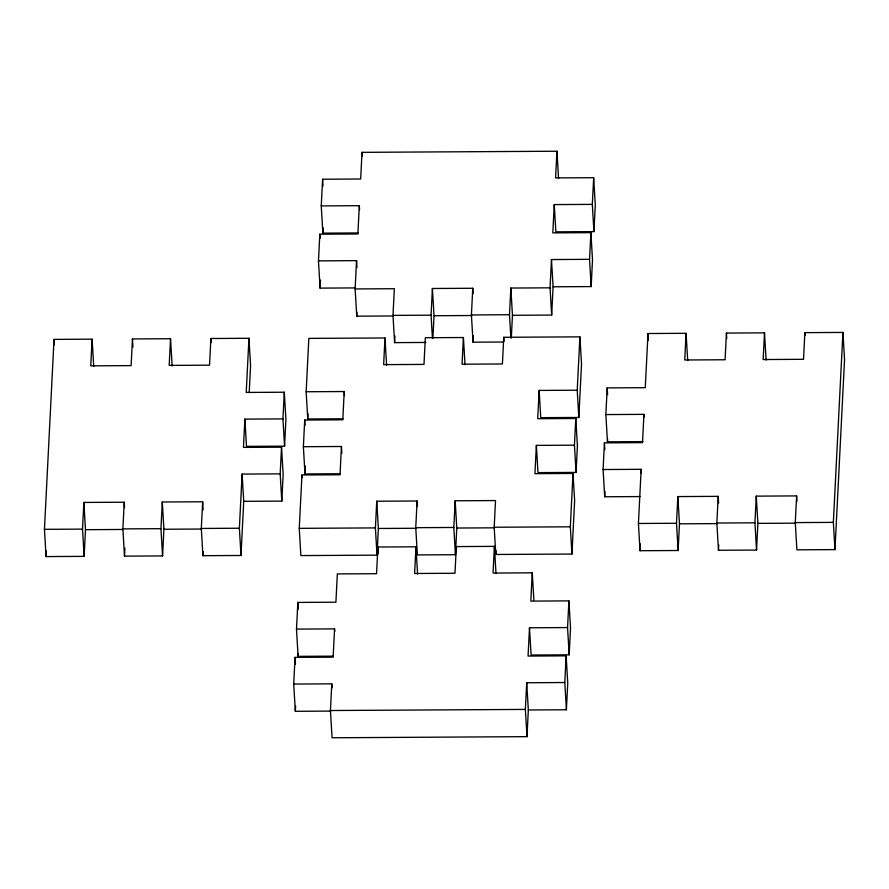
<?xml version="1.0" encoding="UTF-8"?>
<svg xmlns="http://www.w3.org/2000/svg" width="889" height="889" viewBox="0 0 889 889"><rect width="100%" height="100%" fill="white"/><g stroke="black" fill="none" stroke-linecap="round" stroke-linejoin="round"><path stroke-width="1.33" d="M124.549 507.663L124.227 502.218L83.866 502.441L85.488 529.688L84.144 556.358L46.072 556.581L44.45 529.333L54.029 339.387L92.1 339.165L93.723 366.412M46.072 556.581L46.35 551.036M84.144 556.358L82.521 529.122L83.866 502.441M92.1 339.165L90.756 365.846L131.116 365.623L132.461 338.942L170.532 338.731L172.144 365.968M203.137 509.942L202.648 501.774L162.298 501.996L163.909 529.244L162.565 555.925L124.493 556.136L122.882 528.888L124.227 502.218M124.493 556.136L124.905 548.135M162.565 555.925L160.953 528.677L162.298 501.996M170.532 338.731L169.188 365.401L209.537 365.179L210.882 338.498L248.953 338.287L250.576 365.523L249.209 392.605M248.953 338.287L246.22 392.438L284.291 392.227L282.946 418.908L244.875 419.119L243.453 447.4L281.524 447.189L280.179 473.859L242.108 474.081L243.73 501.318L240.997 555.481L202.925 555.692L201.303 528.455L202.648 501.774M202.925 555.692L203.125 551.691M240.997 555.481L239.374 528.233L242.108 474.081M243.73 501.318L281.802 501.107L283.147 474.426L281.524 447.189M244.875 419.119L246.497 446.356L284.569 446.145L285.914 419.464L284.291 392.227M417.419 506.452L417.097 501.007L376.747 501.229L378.358 528.477L377.014 555.158L300.871 555.581L299.26 528.344L301.949 474.982L340.02 474.77L341.443 446.489L303.371 446.711L304.994 473.948L340.343 473.748M303.371 446.711L304.716 420.03L342.787 419.808L344.221 391.538L306.149 391.749L307.761 418.986L343.11 418.786M306.149 391.749L308.839 338.387L384.981 337.964L386.593 365.201M330.686 711.1L295.337 711.3L293.714 684.063L295.059 657.382L333.131 657.171L334.564 628.89L296.493 629.101L298.104 656.349L333.464 656.149M296.493 629.101L297.837 602.42L335.909 602.209L337.331 573.927L376.547 573.705L377.892 547.024L415.963 546.813L417.586 574.05M304.994 473.948L305.394 465.947M307.761 418.986L308.027 413.652M295.337 711.3L295.604 705.966M298.104 656.349L298.237 653.671M355.444 287.914L320.096 288.114L318.473 260.866L319.818 234.185L357.889 233.974L359.323 205.692L321.251 205.915L322.863 233.151L358.223 232.951M321.251 205.915L322.596 179.234L360.667 179.011L362.012 152.341L556.936 151.23L558.559 178.478M320.096 288.114L320.496 280.102M322.863 233.151L323.14 227.817M415.963 546.813L414.618 573.494L454.979 573.261L456.324 546.591L494.395 546.368L493.051 573.049L532.255 572.827L530.833 601.108L568.904 600.886L567.56 627.567L529.488 627.79L528.066 656.06L566.137 655.849L564.793 682.53L526.71 682.741L528.333 709.989L526.988 736.659L332.064 737.77L330.441 710.522L331.786 683.841L293.714 684.063M393.249 315.962L356.745 316.173L355.122 288.936L356.545 260.655L318.473 260.866M356.745 316.173L356.945 312.128M377.014 555.158L375.402 527.91L376.747 501.229M384.981 337.964L383.637 364.634L423.986 364.412L425.331 337.731L463.402 337.52L465.025 364.757M425.887 342.454L394.605 342.632L392.994 315.384L394.338 288.714L355.122 288.936M394.605 342.632L394.949 335.964M463.402 337.52L462.058 364.201L502.418 363.968L503.763 337.287L579.906 336.853L577.217 390.215L539.145 390.427L537.712 418.708L575.783 418.497L574.438 445.178L536.367 445.389L534.945 473.67L573.016 473.448L574.638 500.696L571.949 554.047L495.795 554.48L494.184 527.244L495.529 500.563L455.168 500.785L456.79 528.033L455.446 554.714L417.374 554.925L415.752 527.688L417.097 501.007M432.443 338.331L431.065 315.173L432.41 288.492L472.759 288.269L473.092 293.714M432.887 338.409L434.021 315.739L432.41 288.492M455.446 554.714L453.823 527.466L455.168 500.785M502.952 342.021L473.037 342.187L471.414 314.95L472.759 288.269M473.037 342.187L473.37 335.52M495.795 554.48L496.006 550.48M510.864 337.887L509.486 314.728L510.831 288.047L550.047 287.825L551.48 259.555L589.551 259.332L590.896 232.651L552.825 232.874L554.247 204.592L592.318 204.381L593.663 177.7L555.592 177.911L556.936 151.23M511.308 337.964L512.453 315.295L510.831 288.047M526.988 736.659L525.366 709.422L526.71 682.741M512.453 315.295L551.669 315.073L553.091 286.791L551.48 259.555M571.949 554.047L570.327 526.81L573.016 473.448M536.367 445.389L537.989 472.626L576.061 472.415L577.406 445.733L575.783 418.497M539.145 390.427L540.756 417.674L578.828 417.452L581.528 364.101L579.906 336.853M528.333 709.989L566.404 709.766L567.749 683.085L566.137 655.849M529.488 627.79L531.111 655.026L569.182 654.815L570.527 628.134L568.904 600.886M553.091 286.791L591.163 286.58L592.507 259.899L590.896 232.651M554.247 204.592L555.869 231.829L593.941 231.618L595.286 204.937L593.663 177.7M640.058 496.573L604.709 496.773L603.086 469.536L604.431 442.855L642.503 442.644L643.925 414.363L605.854 414.574L607.476 441.811L642.825 441.622M605.854 414.574L607.198 387.893L645.27 387.682L648.003 333.519L686.075 333.308L687.697 360.545M604.709 496.773L604.976 491.439M607.476 441.811L607.609 439.144M718.601 503.163L718.201 496.351L677.84 496.584L679.463 523.821L678.118 550.502L640.047 550.713L638.424 523.477L641.158 469.314L603.086 469.536M640.047 550.713L640.38 543.946M678.118 550.502L676.496 523.265L677.84 496.584M686.075 333.308L684.73 359.989L725.091 359.756L726.435 333.075L764.507 332.864L766.118 360.112M796.955 501.363L796.622 495.906L756.272 496.14L757.884 523.377L756.539 550.058L718.468 550.269L716.856 523.032L718.201 496.351M718.468 550.269L718.745 544.935M756.539 550.058L754.928 522.821L756.272 496.14M764.507 332.864L763.162 359.545L803.512 359.312L804.856 332.642L842.928 332.419L844.55 359.667L834.971 549.613L796.9 549.835L795.277 522.588L796.622 495.906M834.971 549.613L833.349 522.376L842.928 332.419M392.994 315.384L431.065 315.173M471.414 314.95L509.486 314.728M434.021 315.739L471.692 315.528M638.424 523.477L676.496 523.265M716.856 523.032L754.928 522.821M795.277 522.588L833.349 522.376M679.463 523.821L717.123 523.61M757.884 523.377L795.555 523.165M44.45 529.333L82.521 529.122M122.882 528.888L160.953 528.677M201.303 528.455L239.374 528.233M299.26 528.344L375.402 527.91M415.752 527.688L453.823 527.466M494.184 527.244L570.327 526.81M85.488 529.688L123.149 529.466M163.909 529.244L201.581 529.033M378.358 528.477L416.03 528.266M456.79 528.033L494.451 527.822M330.441 710.522L525.366 709.422M804.856 332.642L805.023 335.364M726.435 333.075L726.758 338.531M648.003 333.519L648.414 340.331M643.925 414.363L644.092 417.085M641.158 469.314L641.402 473.404M607.198 387.893L607.609 394.705M592.318 204.381L593.941 231.618M604.431 442.855L604.831 449.667M589.551 259.332L591.163 286.58M577.217 390.215L578.828 417.452M574.438 445.178L576.061 472.415M550.047 287.825L551.669 315.073M567.56 627.567L569.182 654.815M564.793 682.53L566.404 709.766M532.255 572.827L533.878 600.064M503.763 337.287L504.007 341.376M494.395 546.368L496.006 573.616M456.324 546.591L456.479 549.313M362.012 152.341L362.256 156.42M359.323 205.692L359.567 209.782M377.892 547.024L378.292 553.836M356.545 260.655L356.956 267.467M344.221 391.538L344.454 395.616M341.443 446.489L341.854 453.301M322.596 179.234L322.996 186.045M319.818 234.185L320.062 238.274M334.564 628.89L334.72 631.612M331.786 683.841L332.03 687.93M304.716 420.03L305.038 425.475M301.949 474.982L302.104 477.704M297.837 602.42L298.237 609.232M282.946 418.908L284.569 446.145M295.059 657.382L295.47 664.194M280.179 473.859L281.802 501.107M210.882 338.498L211.126 342.587M132.461 338.942L132.939 347.11M54.029 339.387L54.351 344.832"/></g></svg>
